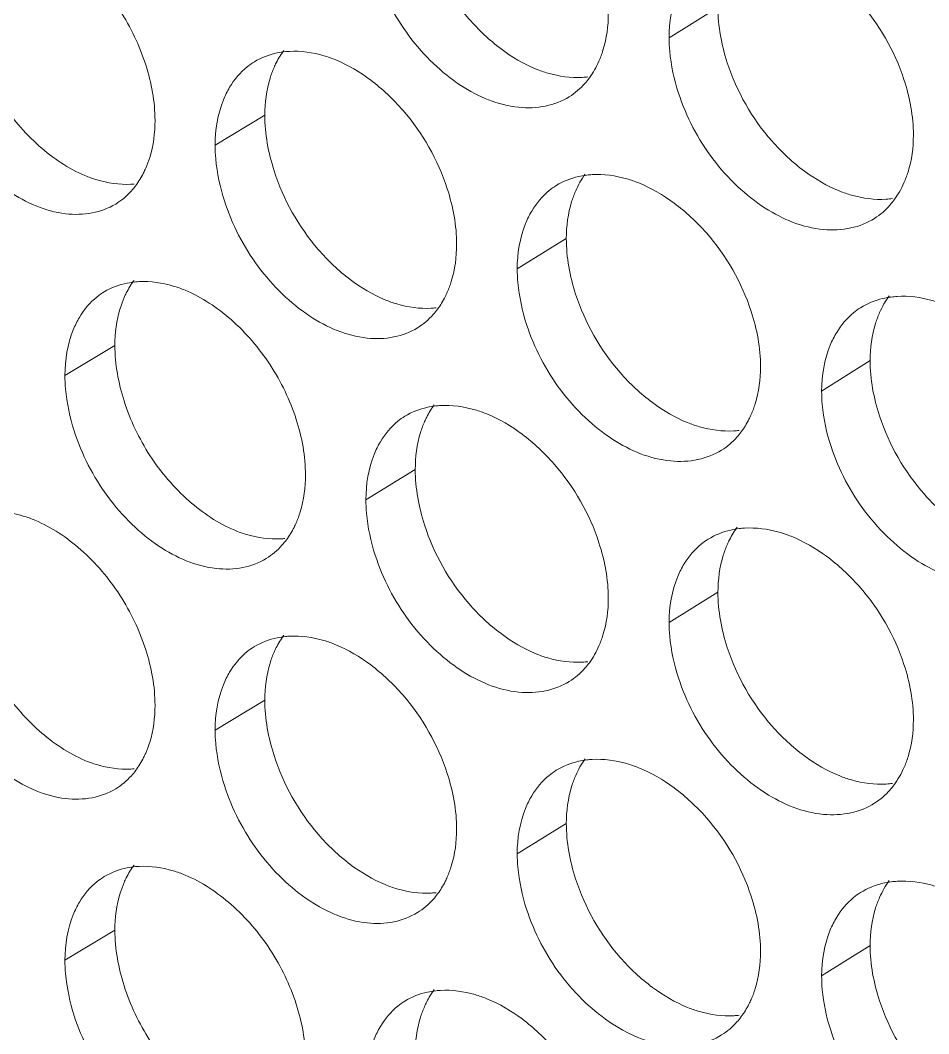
# Model space of a CAD drawing. Header units: millimetres. Extents: x 1177 to 4147, y 93 to 2194.
# Drawn here: x 2619.11 to 2631.35, y 913.73 to 927.38 of the extents above; entities that cross this region are included whole.
import ezdxf

# ---------------------------------------------------------------- set-up
doc = ezdxf.new("R2010")
doc.units = ezdxf.units.MM
doc.header["$LTSCALE"] = 0.1
doc.layers.get('0').update_dxf_attribs({"lineweight": 13})
doc.layers.add('标注', color=251, linetype='Continuous', lineweight=9)

# ---------------------------------------------------------------- blocks, each defined once
blk = doc.blocks.new('02')
at = {"layer": '标注'}
for p, q in [((4524.143, 916.345), (4523.204, 915.76)), ((4515.425, 914.27), (4514.47, 913.691)), ((4521.226, 911.896), (4520.281, 911.314)), ((4512.541, 909.841), (4511.58, 909.265)), ((4512.541, 909.841), (4511.58, 909.265)), ((4527.071, 909.55), (4526.138, 908.963)), ((4518.32, 907.454), (4517.37, 906.874)), ((4518.32, 907.454), (4517.37, 906.874)), ((4524.143, 905.095), (4523.204, 904.51)), ((4524.143, 905.095), (4523.204, 904.51)), ((4515.425, 903.02), (4514.47, 902.441)), ((4521.226, 900.646), (4520.281, 900.064)), ((4512.541, 898.591), (4511.58, 898.015)), ((4527.071, 898.3), (4526.138, 897.713))]:
    blk.add_line(p, q, dxfattribs=at)
for centre, radius, start, end in [((4515.989, 913.839), 1.662, 93.0207, 95.749), ((4521.439, 916.662), 1.666, 273.2354, 276.9082), ((4521.82, 911.451), 1.68, 93.2591, 96.8777), ((4512.763, 914.58), 1.64, 272.8765, 275.2009), ((4527.279, 914.34), 1.689, 273.4759, 277.4824), ((4513.09, 909.418), 1.654, 92.9003, 95.1818), ((4513.09, 909.418), 1.654, 92.9003, 95.1818), ((4527.696, 909.084), 1.703, 93.4995, 97.4403), ((4518.536, 912.211), 1.657, 273.1165, 276.3409), ((4518.899, 907.016), 1.671, 93.1402, 96.3143), ((4518.899, 907.016), 1.671, 93.1402, 96.3143), ((4524.353, 909.876), 1.681, 273.3584, 276.8634), ((4524.753, 904.635), 1.695, 93.382, 96.8256), ((4524.753, 904.635), 1.695, 93.382, 96.8256), ((4515.644, 907.767), 1.649, 272.9969, 275.7719), ((4515.644, 907.767), 1.649, 272.9969, 275.7719), ((4515.989, 902.589), 1.662, 93.0207, 95.749), ((4521.439, 905.412), 1.666, 273.2354, 276.9082), ((4521.439, 905.412), 1.666, 273.2354, 276.9082), ((4521.82, 900.201), 1.68, 93.2591, 96.8777), ((4512.763, 903.33), 1.64, 272.8765, 275.2009), ((4527.279, 903.09), 1.689, 273.4759, 277.4824), ((4527.279, 903.09), 1.689, 273.4759, 277.4824), ((4513.09, 898.168), 1.654, 92.9003, 95.1818), ((4527.696, 897.834), 1.703, 93.4995, 97.4403), ((4518.536, 900.961), 1.657, 273.1165, 276.3409), ((4518.899, 895.766), 1.671, 93.1402, 96.3143), ((4524.353, 898.626), 1.681, 273.3584, 276.8634)]:
    blk.add_arc(centre, radius, start, end, dxfattribs=at)
for points, knots in [([(4518.32, 918.704), (4518.32, 918.344), (4518.495, 917.405), (4519.114, 916.31), (4519.933, 915.538), (4520.403, 915.257), (4520.644, 915.159)], [0, 0, 0, 0, 0.243591, 0.634592, 0.824826, 1, 1, 1, 1]), ([(4513.313, 914.17), (4513.313, 914.531), (4513.172, 915.28), (4512.681, 916.313), (4511.946, 917.174), (4511.327, 917.594), (4511.004, 917.729)], [0, 0, 0, 0, 0.243576, 0.505139, 0.763987, 1, 1, 1, 1]), ([(4527.903, 913.888), (4527.903, 914.249), (4527.725, 915.188), (4527.096, 916.278), (4526.268, 917.045), (4525.793, 917.323), (4525.55, 917.42)], [0, 0, 0, 0, 0.242965, 0.633489, 0.824097, 1, 1, 1, 1]), ([(4517.549, 917.057), (4517.695, 916.606), (4518.028, 915.96), (4518.651, 915.257), (4519.316, 914.716), (4520.081, 914.391), (4520.822, 914.417), (4521.144, 914.54), (4521.283, 914.626)], [0, 0, 0, 0, 0.284613, 0.426043, 0.561135, 0.798206, 0.902216, 1, 1, 1, 1]), ([(4523.494, 916.891), (4523.447, 916.813), (4523.27, 916.462), (4523.204, 916.06), (4523.204, 915.76)], [0, 0, 0, 0, 0.233396, 1, 1, 1, 1]), ([(4509.669, 916.67), (4509.669, 916.309), (4509.808, 915.56), (4510.296, 914.526), (4511.027, 913.664), (4511.644, 913.243), (4511.966, 913.108)], [0, 0, 0, 0, 0.243882, 0.505596, 0.764283, 1, 1, 1, 1]), ([(4524.143, 916.345), (4524.143, 915.984), (4524.32, 915.046), (4524.944, 913.954), (4525.769, 913.186), (4526.243, 912.907), (4526.485, 912.81)], [0, 0, 0, 0, 0.243267, 0.6339, 0.824316, 1, 1, 1, 1]), ([(4521.853, 915.31), (4521.883, 915.378), (4521.992, 915.673), (4522.034, 915.991), (4522.034, 916.23)], [0, 0, 0, 0, 0.236346, 1, 1, 1, 1]), ([(4523.204, 915.76), (4523.204, 915.673), (4523.221, 915.312), (4523.3, 914.955), (4523.385, 914.694)], [0, 0, 0, 0, 0.239387, 1, 1, 1, 1]), ([(4515.823, 915.493), (4515.769, 915.487), (4515.56, 915.456), (4515.358, 915.379), (4515.224, 915.298)], [0, 0, 0, 0, 0.257249, 1, 1, 1, 1]), ([(4515.791, 915.518), (4515.735, 915.443), (4515.67, 915.334), (4515.616, 915.22), (4515.604, 915.19)], [0, 0, 0, 0, 0.743867, 1, 1, 1, 1]), ([(4516.789, 915.335), (4516.715, 915.365), (4516.43, 915.466), (4516.123, 915.51), (4515.901, 915.499)], [0, 0, 0, 0, 0.265755, 1, 1, 1, 1]), ([(4515.224, 915.298), (4515.176, 915.269), (4514.988, 915.137), (4514.837, 914.956), (4514.748, 914.807)], [0, 0, 0, 0, 0.24537, 1, 1, 1, 1]), ([(4515.604, 915.19), (4515.574, 915.122), (4515.466, 914.827), (4515.425, 914.509), (4515.425, 914.27)], [0, 0, 0, 0, 0.235961, 1, 1, 1, 1]), ([(4519.116, 911.787), (4519.116, 912.148), (4518.939, 913.087), (4518.318, 914.181), (4517.499, 914.954), (4517.029, 915.237), (4516.789, 915.335)], [0, 0, 0, 0, 0.243452, 0.63453, 0.824864, 1, 1, 1, 1]), ([(4520.644, 915.159), (4520.718, 915.129), (4521.004, 915.029), (4521.311, 914.986), (4521.533, 914.999)], [0, 0, 0, 0, 0.265359, 1, 1, 1, 1]), ([(4508.88, 915.028), (4509.023, 914.578), (4509.35, 913.933), (4509.962, 913.227), (4510.615, 912.683), (4511.366, 912.348), (4512.099, 912.362), (4512.418, 912.479), (4512.556, 912.562)], [0, 0, 0, 0, 0.285826, 0.427621, 0.562871, 0.799523, 0.902937, 1, 1, 1, 1]), ([(4521.283, 914.626), (4521.395, 914.695), (4521.532, 914.813), (4521.643, 914.951), (4521.669, 914.988)], [0, 0, 0, 0, 0.744745, 1, 1, 1, 1]), ([(4514.748, 914.807), (4514.702, 914.73), (4514.532, 914.382), (4514.47, 913.987), (4514.47, 913.691)], [0, 0, 0, 0, 0.232969, 1, 1, 1, 1]), ([(4523.385, 914.694), (4523.532, 914.241), (4523.869, 913.595), (4524.5, 912.895), (4525.173, 912.357), (4525.946, 912.037), (4526.693, 912.071), (4527.017, 912.198), (4527.156, 912.286)], [0, 0, 0, 0, 0.283814, 0.425007, 0.559995, 0.797345, 0.901745, 1, 1, 1, 1]), ([(4515.425, 914.27), (4515.425, 913.909), (4515.6, 912.97), (4516.216, 911.874), (4517.032, 911.1), (4517.5, 910.817), (4517.74, 910.719)], [0, 0, 0, 0, 0.243755, 0.63494, 0.825083, 1, 1, 1, 1]), ([(4513.134, 913.251), (4513.164, 913.318), (4513.272, 913.613), (4513.313, 913.931), (4513.313, 914.17)], [0, 0, 0, 0, 0.235903, 1, 1, 1, 1]), ([(4527.721, 912.967), (4527.752, 913.035), (4527.861, 913.33), (4527.903, 913.648), (4527.903, 913.888)], [0, 0, 0, 0, 0.236641, 1, 1, 1, 1]), ([(4514.47, 913.691), (4514.47, 913.605), (4514.487, 913.243), (4514.564, 912.886), (4514.648, 912.624)], [0, 0, 0, 0, 0.239271, 1, 1, 1, 1]), ([(4512.944, 912.918), (4513, 912.995), (4513.067, 913.105), (4513.121, 913.22), (4513.134, 913.251)], [0, 0, 0, 0, 0.743715, 1, 1, 1, 1]), ([(4511.966, 913.108), (4512.039, 913.078), (4512.321, 912.976), (4512.625, 912.931), (4512.845, 912.942)], [0, 0, 0, 0, 0.265834, 1, 1, 1, 1]), ([(4521.619, 913.118), (4521.566, 913.112), (4521.361, 913.077), (4521.163, 912.999), (4521.032, 912.918)], [0, 0, 0, 0, 0.256832, 1, 1, 1, 1]), ([(4522.619, 912.968), (4522.544, 912.998), (4522.257, 913.098), (4521.947, 913.14), (4521.724, 913.128)], [0, 0, 0, 0, 0.26544, 1, 1, 1, 1]), ([(4512.556, 912.562), (4512.668, 912.63), (4512.806, 912.745), (4512.917, 912.882), (4512.944, 912.918)], [0, 0, 0, 0, 0.744496, 1, 1, 1, 1]), ([(4521.032, 912.918), (4520.984, 912.889), (4520.798, 912.756), (4520.648, 912.575), (4520.56, 912.427)], [0, 0, 0, 0, 0.245581, 1, 1, 1, 1]), ([(4524.963, 909.431), (4524.963, 909.791), (4524.785, 910.73), (4524.159, 911.822), (4523.334, 912.591), (4522.86, 912.871), (4522.619, 912.968)], [0, 0, 0, 0, 0.243126, 0.633835, 0.824352, 1, 1, 1, 1]), ([(4514.648, 912.624), (4514.793, 912.173), (4515.124, 911.527), (4515.744, 910.824), (4516.404, 910.282), (4517.165, 909.953), (4517.903, 909.975), (4518.224, 910.096), (4518.362, 910.181)], [0, 0, 0, 0, 0.285015, 0.426566, 0.56171, 0.798641, 0.902454, 1, 1, 1, 1]), ([(4521.406, 912.818), (4521.376, 912.75), (4521.267, 912.454), (4521.226, 912.136), (4521.226, 911.896)], [0, 0, 0, 0, 0.236256, 1, 1, 1, 1]), ([(4526.485, 912.81), (4526.56, 912.781), (4526.848, 912.682), (4527.158, 912.641), (4527.381, 912.654)], [0, 0, 0, 0, 0.265051, 1, 1, 1, 1]), ([(4527.156, 912.286), (4527.265, 912.355), (4527.399, 912.47), (4527.507, 912.605), (4527.534, 912.641)], [0, 0, 0, 0, 0.745148, 1, 1, 1, 1]), ([(4520.56, 912.427), (4520.514, 912.349), (4520.344, 912.002), (4520.281, 911.609), (4520.281, 911.314)], [0, 0, 0, 0, 0.233434, 1, 1, 1, 1]), ([(4521.226, 911.896), (4521.226, 911.536), (4521.402, 910.597), (4522.024, 909.504), (4522.845, 908.733), (4523.318, 908.453), (4523.559, 908.356)], [0, 0, 0, 0, 0.243429, 0.634245, 0.824571, 1, 1, 1, 1]), ([(4518.936, 910.866), (4518.965, 910.934), (4519.074, 911.229), (4519.116, 911.547), (4519.116, 911.787)], [0, 0, 0, 0, 0.236199, 1, 1, 1, 1]), ([(4520.281, 911.314), (4520.281, 911.227), (4520.299, 910.866), (4520.377, 910.509), (4520.461, 910.247)], [0, 0, 0, 0, 0.239348, 1, 1, 1, 1]), ([(4512.941, 911.065), (4512.887, 911.06), (4512.676, 911.03), (4512.472, 910.954), (4512.336, 910.873)], [0, 0, 0, 0, 0.257466, 1, 1, 1, 1]), ([(4512.941, 911.065), (4512.887, 911.06), (4512.676, 911.03), (4512.472, 910.954), (4512.336, 910.873)], [0, 0, 0, 0, 0.257466, 1, 1, 1, 1]), ([(4512.909, 911.093), (4512.852, 911.017), (4512.786, 910.907), (4512.732, 910.792), (4512.719, 910.762)], [0, 0, 0, 0, 0.743694, 1, 1, 1, 1]), ([(4512.909, 911.093), (4512.852, 911.017), (4512.786, 910.907), (4512.732, 910.792), (4512.719, 910.762)], [0, 0, 0, 0, 0.743694, 1, 1, 1, 1]), ([(4513.891, 910.904), (4513.817, 910.934), (4513.533, 911.036), (4513.228, 911.081), (4513.007, 911.069)], [0, 0, 0, 0, 0.265915, 1, 1, 1, 1]), ([(4513.891, 910.904), (4513.817, 910.934), (4513.533, 911.036), (4513.228, 911.081), (4513.007, 911.069)], [0, 0, 0, 0, 0.265915, 1, 1, 1, 1]), ([(4512.336, 910.873), (4512.288, 910.844), (4512.099, 910.713), (4511.948, 910.531), (4511.859, 910.382)], [0, 0, 0, 0, 0.245262, 1, 1, 1, 1]), ([(4512.336, 910.873), (4512.288, 910.844), (4512.099, 910.713), (4511.948, 910.531), (4511.859, 910.382)], [0, 0, 0, 0, 0.245262, 1, 1, 1, 1]), ([(4516.208, 907.35), (4516.208, 907.711), (4516.067, 908.46), (4515.574, 909.491), (4514.836, 910.351), (4514.214, 910.77), (4513.891, 910.904)], [0, 0, 0, 0, 0.243409, 0.504813, 0.763684, 1, 1, 1, 1]), ([(4516.208, 907.35), (4516.208, 907.711), (4516.067, 908.46), (4515.574, 909.491), (4514.836, 910.351), (4514.214, 910.77), (4513.891, 910.904)], [0, 0, 0, 0, 0.243409, 0.504813, 0.763684, 1, 1, 1, 1]), ([(4512.719, 910.762), (4512.69, 910.694), (4512.582, 910.399), (4512.541, 910.081), (4512.541, 909.841)], [0, 0, 0, 0, 0.235813, 1, 1, 1, 1]), ([(4512.719, 910.762), (4512.69, 910.694), (4512.582, 910.399), (4512.541, 910.081), (4512.541, 909.841)], [0, 0, 0, 0, 0.235813, 1, 1, 1, 1]), ([(4517.74, 910.719), (4517.814, 910.688), (4518.098, 910.588), (4518.405, 910.544), (4518.626, 910.557)], [0, 0, 0, 0, 0.265516, 1, 1, 1, 1]), ([(4518.75, 910.541), (4518.805, 910.616), (4518.87, 910.724), (4518.923, 910.837), (4518.936, 910.866)], [0, 0, 0, 0, 0.744058, 1, 1, 1, 1]), ([(4527.475, 910.773), (4527.422, 910.766), (4527.215, 910.729), (4527.016, 910.648), (4526.884, 910.565)], [0, 0, 0, 0, 0.256726, 1, 1, 1, 1]), ([(4528.493, 910.629), (4528.417, 910.659), (4528.127, 910.757), (4527.816, 910.798), (4527.592, 910.784)], [0, 0, 0, 0, 0.265131, 1, 1, 1, 1]), ([(4518.362, 910.181), (4518.475, 910.25), (4518.612, 910.367), (4518.723, 910.505), (4518.75, 910.541)], [0, 0, 0, 0, 0.744664, 1, 1, 1, 1]), ([(4526.884, 910.565), (4526.838, 910.536), (4526.659, 910.407), (4526.513, 910.233), (4526.427, 910.091)], [0, 0, 0, 0, 0.246012, 1, 1, 1, 1]), ([(4511.859, 910.382), (4511.813, 910.305), (4511.643, 909.957), (4511.58, 909.562), (4511.58, 909.265)], [0, 0, 0, 0, 0.232735, 1, 1, 1, 1]), ([(4511.859, 910.382), (4511.813, 910.305), (4511.643, 909.957), (4511.58, 909.562), (4511.58, 909.265)], [0, 0, 0, 0, 0.232735, 1, 1, 1, 1]), ([(4527.253, 910.473), (4527.223, 910.404), (4527.113, 910.109), (4527.071, 909.79), (4527.071, 909.55)], [0, 0, 0, 0, 0.236551, 1, 1, 1, 1]), ([(4520.461, 910.247), (4520.608, 909.795), (4520.943, 909.149), (4521.57, 908.447), (4522.239, 907.908), (4523.008, 907.586), (4523.752, 907.616), (4524.075, 907.741), (4524.214, 907.827)], [0, 0, 0, 0, 0.284212, 0.425524, 0.560563, 0.797774, 0.901979, 1, 1, 1, 1]), ([(4526.427, 910.091), (4526.379, 910.013), (4526.203, 909.663), (4526.138, 909.263), (4526.138, 908.963)], [0, 0, 0, 0, 0.233654, 1, 1, 1, 1]), ([(4512.541, 909.841), (4512.541, 909.48), (4512.681, 908.732), (4513.171, 907.699), (4513.905, 906.838), (4514.524, 906.419), (4514.847, 906.285)], [0, 0, 0, 0, 0.243714, 0.505271, 0.763981, 1, 1, 1, 1]), ([(4512.541, 909.841), (4512.541, 909.48), (4512.681, 908.732), (4513.171, 907.699), (4513.905, 906.838), (4514.524, 906.419), (4514.847, 906.285)], [0, 0, 0, 0, 0.243714, 0.505271, 0.763981, 1, 1, 1, 1]), ([(4527.071, 909.55), (4527.071, 909.19), (4527.249, 908.252), (4527.876, 907.16), (4528.704, 906.395), (4529.179, 906.117), (4529.422, 906.021)], [0, 0, 0, 0, 0.243106, 0.633556, 0.824063, 1, 1, 1, 1]), ([(4524.782, 908.51), (4524.812, 908.578), (4524.921, 908.873), (4524.963, 909.191), (4524.963, 909.431)], [0, 0, 0, 0, 0.236494, 1, 1, 1, 1]), ([(4511.58, 909.265), (4511.58, 909.179), (4511.597, 908.817), (4511.675, 908.46), (4511.758, 908.198)], [0, 0, 0, 0, 0.239233, 1, 1, 1, 1]), ([(4511.58, 909.265), (4511.58, 909.179), (4511.597, 908.817), (4511.675, 908.46), (4511.758, 908.198)], [0, 0, 0, 0, 0.239233, 1, 1, 1, 1]), ([(4526.138, 908.963), (4526.138, 908.877), (4526.155, 908.516), (4526.234, 908.159), (4526.319, 907.897)], [0, 0, 0, 0, 0.239426, 1, 1, 1, 1]), ([(4518.715, 908.677), (4518.662, 908.671), (4518.455, 908.638), (4518.255, 908.561), (4518.122, 908.48)], [0, 0, 0, 0, 0.257038, 1, 1, 1, 1]), ([(4518.715, 908.677), (4518.662, 908.671), (4518.455, 908.638), (4518.255, 908.561), (4518.122, 908.48)], [0, 0, 0, 0, 0.257038, 1, 1, 1, 1]), ([(4518.684, 908.7), (4518.63, 908.625), (4518.565, 908.518), (4518.512, 908.405), (4518.499, 908.376)], [0, 0, 0, 0, 0.744038, 1, 1, 1, 1]), ([(4518.684, 908.7), (4518.63, 908.625), (4518.565, 908.518), (4518.512, 908.405), (4518.499, 908.376)], [0, 0, 0, 0, 0.744038, 1, 1, 1, 1]), ([(4519.698, 908.523), (4519.624, 908.553), (4519.338, 908.654), (4519.03, 908.697), (4518.807, 908.685)], [0, 0, 0, 0, 0.265596, 1, 1, 1, 1]), ([(4519.698, 908.523), (4519.624, 908.553), (4519.338, 908.654), (4519.03, 908.697), (4518.807, 908.685)], [0, 0, 0, 0, 0.265596, 1, 1, 1, 1]), ([(4518.122, 908.48), (4518.074, 908.45), (4517.887, 908.318), (4517.737, 908.137), (4517.649, 907.988)], [0, 0, 0, 0, 0.245477, 1, 1, 1, 1]), ([(4518.122, 908.48), (4518.074, 908.45), (4517.887, 908.318), (4517.737, 908.137), (4517.649, 907.988)], [0, 0, 0, 0, 0.245477, 1, 1, 1, 1]), ([(4518.499, 908.376), (4518.469, 908.308), (4518.361, 908.012), (4518.32, 907.694), (4518.32, 907.454)], [0, 0, 0, 0, 0.236109, 1, 1, 1, 1]), ([(4518.499, 908.376), (4518.469, 908.308), (4518.361, 908.012), (4518.32, 907.694), (4518.32, 907.454)], [0, 0, 0, 0, 0.236109, 1, 1, 1, 1]), ([(4522.034, 904.98), (4522.034, 905.341), (4521.856, 906.28), (4521.233, 907.373), (4520.411, 908.144), (4519.939, 908.425), (4519.698, 908.523)], [0, 0, 0, 0, 0.243289, 0.634182, 0.824608, 1, 1, 1, 1]), ([(4522.034, 904.98), (4522.034, 905.341), (4521.856, 906.28), (4521.233, 907.373), (4520.411, 908.144), (4519.939, 908.425), (4519.698, 908.523)], [0, 0, 0, 0, 0.243289, 0.634182, 0.824608, 1, 1, 1, 1]), ([(4523.559, 908.356), (4523.633, 908.326), (4523.92, 908.227), (4524.229, 908.185), (4524.452, 908.198)], [0, 0, 0, 0, 0.265204, 1, 1, 1, 1]), ([(4524.591, 908.179), (4524.647, 908.255), (4524.714, 908.364), (4524.769, 908.48), (4524.782, 908.51)], [0, 0, 0, 0, 0.744156, 1, 1, 1, 1]), ([(4511.758, 908.198), (4511.902, 907.747), (4512.231, 907.102), (4512.847, 906.397), (4513.504, 905.854), (4514.26, 905.522), (4514.996, 905.54), (4515.316, 905.659), (4515.454, 905.743)], [0, 0, 0, 0, 0.28542, 0.427092, 0.562289, 0.79908, 0.902694, 1, 1, 1, 1]), ([(4511.758, 908.198), (4511.902, 907.747), (4512.231, 907.102), (4512.847, 906.397), (4513.504, 905.854), (4514.26, 905.522), (4514.996, 905.54), (4515.316, 905.659), (4515.454, 905.743)], [0, 0, 0, 0, 0.28542, 0.427092, 0.562289, 0.79908, 0.902694, 1, 1, 1, 1]), ([(4524.214, 907.827), (4524.323, 907.895), (4524.456, 908.01), (4524.565, 908.144), (4524.591, 908.179)], [0, 0, 0, 0, 0.745099, 1, 1, 1, 1]), ([(4517.649, 907.988), (4517.603, 907.911), (4517.433, 907.564), (4517.37, 907.17), (4517.37, 906.874)], [0, 0, 0, 0, 0.233202, 1, 1, 1, 1]), ([(4517.649, 907.988), (4517.603, 907.911), (4517.433, 907.564), (4517.37, 907.17), (4517.37, 906.874)], [0, 0, 0, 0, 0.233202, 1, 1, 1, 1]), ([(4526.319, 907.897), (4526.467, 907.445), (4526.807, 906.798), (4527.441, 906.099), (4528.118, 905.562), (4528.895, 905.246), (4529.645, 905.284), (4529.97, 905.413), (4530.11, 905.502)], [0, 0, 0, 0, 0.283418, 0.424493, 0.559431, 0.79692, 0.901513, 1, 1, 1, 1]), ([(4518.32, 907.454), (4518.32, 907.094), (4518.495, 906.155), (4519.114, 905.06), (4519.933, 904.288), (4520.403, 904.007), (4520.644, 903.909)], [0, 0, 0, 0, 0.243591, 0.634592, 0.824826, 1, 1, 1, 1]), ([(4518.32, 907.454), (4518.32, 907.094), (4518.495, 906.155), (4519.114, 905.06), (4519.933, 904.288), (4520.403, 904.007), (4520.644, 903.909)], [0, 0, 0, 0, 0.243591, 0.634592, 0.824826, 1, 1, 1, 1]), ([(4516.029, 906.43), (4516.059, 906.498), (4516.167, 906.793), (4516.208, 907.11), (4516.208, 907.35)], [0, 0, 0, 0, 0.236051, 1, 1, 1, 1]), ([(4516.029, 906.43), (4516.059, 906.498), (4516.167, 906.793), (4516.208, 907.11), (4516.208, 907.35)], [0, 0, 0, 0, 0.236051, 1, 1, 1, 1]), ([(4517.37, 906.874), (4517.37, 906.787), (4517.387, 906.426), (4517.465, 906.069), (4517.549, 905.807)], [0, 0, 0, 0, 0.23931, 1, 1, 1, 1]), ([(4517.37, 906.874), (4517.37, 906.787), (4517.387, 906.426), (4517.465, 906.069), (4517.549, 905.807)], [0, 0, 0, 0, 0.23931, 1, 1, 1, 1]), ([(4511.004, 906.479), (4510.93, 906.51), (4510.648, 906.612), (4510.343, 906.658), (4510.123, 906.647)], [0, 0, 0, 0, 0.266077, 1, 1, 1, 1]), ([(4513.313, 902.92), (4513.313, 903.281), (4513.172, 904.03), (4512.681, 905.063), (4511.946, 905.924), (4511.327, 906.344), (4511.004, 906.479)], [0, 0, 0, 0, 0.243576, 0.505139, 0.763987, 1, 1, 1, 1]), ([(4515.841, 906.101), (4515.897, 906.177), (4515.963, 906.286), (4516.016, 906.4), (4516.029, 906.43)], [0, 0, 0, 0, 0.743887, 1, 1, 1, 1]), ([(4515.841, 906.101), (4515.897, 906.177), (4515.963, 906.286), (4516.016, 906.4), (4516.029, 906.43)], [0, 0, 0, 0, 0.743887, 1, 1, 1, 1]), ([(4514.847, 906.285), (4514.921, 906.255), (4515.204, 906.153), (4515.51, 906.109), (4515.73, 906.121)], [0, 0, 0, 0, 0.265674, 1, 1, 1, 1]), ([(4514.847, 906.285), (4514.921, 906.255), (4515.204, 906.153), (4515.51, 906.109), (4515.73, 906.121)], [0, 0, 0, 0, 0.265674, 1, 1, 1, 1]), ([(4524.551, 906.318), (4524.497, 906.312), (4524.288, 906.276), (4524.086, 906.197), (4523.953, 906.113)], [0, 0, 0, 0, 0.256955, 1, 1, 1, 1]), ([(4524.551, 906.318), (4524.497, 906.312), (4524.288, 906.276), (4524.086, 906.197), (4523.953, 906.113)], [0, 0, 0, 0, 0.256955, 1, 1, 1, 1]), ([(4524.514, 906.347), (4524.458, 906.271), (4524.391, 906.162), (4524.337, 906.046), (4524.324, 906.017)], [0, 0, 0, 0, 0.744132, 1, 1, 1, 1]), ([(4524.514, 906.347), (4524.458, 906.271), (4524.391, 906.162), (4524.337, 906.046), (4524.324, 906.017)], [0, 0, 0, 0, 0.744132, 1, 1, 1, 1]), ([(4525.55, 906.17), (4525.475, 906.2), (4525.187, 906.299), (4524.876, 906.341), (4524.653, 906.327)], [0, 0, 0, 0, 0.265285, 1, 1, 1, 1]), ([(4525.55, 906.17), (4525.475, 906.2), (4525.187, 906.299), (4524.876, 906.341), (4524.653, 906.327)], [0, 0, 0, 0, 0.265285, 1, 1, 1, 1]), ([(4515.454, 905.743), (4515.566, 905.811), (4515.703, 905.928), (4515.814, 906.065), (4515.841, 906.101)], [0, 0, 0, 0, 0.744581, 1, 1, 1, 1]), ([(4515.454, 905.743), (4515.566, 905.811), (4515.703, 905.928), (4515.814, 906.065), (4515.841, 906.101)], [0, 0, 0, 0, 0.744581, 1, 1, 1, 1]), ([(4523.953, 906.113), (4523.907, 906.084), (4523.727, 905.956), (4523.581, 905.783), (4523.494, 905.641)], [0, 0, 0, 0, 0.245938, 1, 1, 1, 1]), ([(4523.953, 906.113), (4523.907, 906.084), (4523.727, 905.956), (4523.581, 905.783), (4523.494, 905.641)], [0, 0, 0, 0, 0.245938, 1, 1, 1, 1]), ([(4524.324, 906.017), (4524.294, 905.949), (4524.185, 905.653), (4524.143, 905.335), (4524.143, 905.095)], [0, 0, 0, 0, 0.236404, 1, 1, 1, 1]), ([(4524.324, 906.017), (4524.294, 905.949), (4524.185, 905.653), (4524.143, 905.335), (4524.143, 905.095)], [0, 0, 0, 0, 0.236404, 1, 1, 1, 1]), ([(4527.903, 902.638), (4527.903, 902.999), (4527.725, 903.938), (4527.096, 905.028), (4526.268, 905.795), (4525.793, 906.073), (4525.55, 906.17)], [0, 0, 0, 0, 0.242965, 0.633489, 0.824097, 1, 1, 1, 1]), ([(4527.903, 902.638), (4527.903, 902.999), (4527.725, 903.938), (4527.096, 905.028), (4526.268, 905.795), (4525.793, 906.073), (4525.55, 906.17)], [0, 0, 0, 0, 0.242965, 0.633489, 0.824097, 1, 1, 1, 1]), ([(4517.549, 905.807), (4517.695, 905.356), (4518.028, 904.71), (4518.651, 904.007), (4519.316, 903.466), (4520.081, 903.141), (4520.822, 903.167), (4521.144, 903.29), (4521.283, 903.376)], [0, 0, 0, 0, 0.284613, 0.426043, 0.561135, 0.798206, 0.902216, 1, 1, 1, 1]), ([(4517.549, 905.807), (4517.695, 905.356), (4518.028, 904.71), (4518.651, 904.007), (4519.316, 903.466), (4520.081, 903.141), (4520.822, 903.167), (4521.144, 903.29), (4521.283, 903.376)], [0, 0, 0, 0, 0.284613, 0.426043, 0.561135, 0.798206, 0.902216, 1, 1, 1, 1]), ([(4523.494, 905.641), (4523.447, 905.563), (4523.27, 905.212), (4523.204, 904.81), (4523.204, 904.51)], [0, 0, 0, 0, 0.233396, 1, 1, 1, 1]), ([(4523.494, 905.641), (4523.447, 905.563), (4523.27, 905.212), (4523.204, 904.81), (4523.204, 904.51)], [0, 0, 0, 0, 0.233396, 1, 1, 1, 1]), ([(4509.669, 905.42), (4509.669, 905.059), (4509.808, 904.31), (4510.296, 903.276), (4511.027, 902.414), (4511.644, 901.993), (4511.966, 901.858)], [0, 0, 0, 0, 0.243882, 0.505596, 0.764283, 1, 1, 1, 1]), ([(4524.143, 905.095), (4524.143, 904.734), (4524.32, 903.796), (4524.944, 902.704), (4525.769, 901.936), (4526.243, 901.657), (4526.485, 901.56)], [0, 0, 0, 0, 0.243267, 0.6339, 0.824316, 1, 1, 1, 1]), ([(4524.143, 905.095), (4524.143, 904.734), (4524.32, 903.796), (4524.944, 902.704), (4525.769, 901.936), (4526.243, 901.657), (4526.485, 901.56)], [0, 0, 0, 0, 0.243267, 0.6339, 0.824316, 1, 1, 1, 1]), ([(4521.853, 904.06), (4521.883, 904.128), (4521.992, 904.423), (4522.034, 904.741), (4522.034, 904.98)], [0, 0, 0, 0, 0.236346, 1, 1, 1, 1]), ([(4521.853, 904.06), (4521.883, 904.128), (4521.992, 904.423), (4522.034, 904.741), (4522.034, 904.98)], [0, 0, 0, 0, 0.236346, 1, 1, 1, 1]), ([(4523.204, 904.51), (4523.204, 904.423), (4523.221, 904.062), (4523.3, 903.705), (4523.385, 903.444)], [0, 0, 0, 0, 0.239387, 1, 1, 1, 1]), ([(4523.204, 904.51), (4523.204, 904.423), (4523.221, 904.062), (4523.3, 903.705), (4523.385, 903.444)], [0, 0, 0, 0, 0.239387, 1, 1, 1, 1]), ([(4515.823, 904.243), (4515.769, 904.237), (4515.56, 904.206), (4515.358, 904.129), (4515.224, 904.048)], [0, 0, 0, 0, 0.257249, 1, 1, 1, 1]), ([(4515.791, 904.268), (4515.735, 904.193), (4515.67, 904.084), (4515.616, 903.97), (4515.604, 903.94)], [0, 0, 0, 0, 0.743867, 1, 1, 1, 1]), ([(4516.789, 904.085), (4516.715, 904.115), (4516.43, 904.216), (4516.123, 904.26), (4515.901, 904.249)], [0, 0, 0, 0, 0.265755, 1, 1, 1, 1]), ([(4515.224, 904.048), (4515.176, 904.019), (4514.988, 903.887), (4514.837, 903.706), (4514.748, 903.557)], [0, 0, 0, 0, 0.24537, 1, 1, 1, 1]), ([(4519.116, 900.537), (4519.116, 900.898), (4518.939, 901.837), (4518.318, 902.931), (4517.499, 903.704), (4517.029, 903.987), (4516.789, 904.085)], [0, 0, 0, 0, 0.243452, 0.63453, 0.824864, 1, 1, 1, 1]), ([(4515.604, 903.94), (4515.574, 903.872), (4515.466, 903.577), (4515.425, 903.259), (4515.425, 903.02)], [0, 0, 0, 0, 0.235961, 1, 1, 1, 1]), ([(4520.644, 903.909), (4520.718, 903.879), (4521.004, 903.779), (4521.311, 903.736), (4521.533, 903.749)], [0, 0, 0, 0, 0.265359, 1, 1, 1, 1]), ([(4520.644, 903.909), (4520.718, 903.879), (4521.004, 903.779), (4521.311, 903.736), (4521.533, 903.749)], [0, 0, 0, 0, 0.265359, 1, 1, 1, 1]), ([(4508.88, 903.778), (4509.023, 903.328), (4509.35, 902.683), (4509.962, 901.977), (4510.615, 901.433), (4511.366, 901.098), (4512.099, 901.112), (4512.418, 901.229), (4512.556, 901.312)], [0, 0, 0, 0, 0.285826, 0.427621, 0.562871, 0.799523, 0.902937, 1, 1, 1, 1]), ([(4521.283, 903.376), (4521.395, 903.445), (4521.532, 903.563), (4521.643, 903.701), (4521.669, 903.738)], [0, 0, 0, 0, 0.744745, 1, 1, 1, 1]), ([(4521.283, 903.376), (4521.395, 903.445), (4521.532, 903.563), (4521.643, 903.701), (4521.669, 903.738)], [0, 0, 0, 0, 0.744745, 1, 1, 1, 1]), ([(4514.748, 903.557), (4514.702, 903.48), (4514.532, 903.132), (4514.47, 902.737), (4514.47, 902.441)], [0, 0, 0, 0, 0.232969, 1, 1, 1, 1]), ([(4523.385, 903.444), (4523.532, 902.991), (4523.869, 902.345), (4524.5, 901.645), (4525.173, 901.107), (4525.946, 900.787), (4526.693, 900.821), (4527.017, 900.948), (4527.156, 901.036)], [0, 0, 0, 0, 0.283814, 0.425007, 0.559995, 0.797345, 0.901745, 1, 1, 1, 1]), ([(4523.385, 903.444), (4523.532, 902.991), (4523.869, 902.345), (4524.5, 901.645), (4525.173, 901.107), (4525.946, 900.787), (4526.693, 900.821), (4527.017, 900.948), (4527.156, 901.036)], [0, 0, 0, 0, 0.283814, 0.425007, 0.559995, 0.797345, 0.901745, 1, 1, 1, 1]), ([(4513.134, 902.001), (4513.164, 902.068), (4513.272, 902.363), (4513.313, 902.681), (4513.313, 902.92)], [0, 0, 0, 0, 0.235903, 1, 1, 1, 1]), ([(4515.425, 903.02), (4515.425, 902.659), (4515.6, 901.72), (4516.216, 900.624), (4517.032, 899.85), (4517.5, 899.567), (4517.74, 899.469)], [0, 0, 0, 0, 0.243755, 0.63494, 0.825083, 1, 1, 1, 1]), ([(4527.721, 901.717), (4527.752, 901.785), (4527.861, 902.08), (4527.903, 902.398), (4527.903, 902.638)], [0, 0, 0, 0, 0.236641, 1, 1, 1, 1]), ([(4527.721, 901.717), (4527.752, 901.785), (4527.861, 902.08), (4527.903, 902.398), (4527.903, 902.638)], [0, 0, 0, 0, 0.236641, 1, 1, 1, 1]), ([(4514.47, 902.441), (4514.47, 902.355), (4514.487, 901.993), (4514.564, 901.636), (4514.648, 901.374)], [0, 0, 0, 0, 0.239271, 1, 1, 1, 1]), ([(4512.944, 901.668), (4513, 901.745), (4513.067, 901.855), (4513.121, 901.97), (4513.134, 902.001)], [0, 0, 0, 0, 0.743715, 1, 1, 1, 1]), ([(4511.966, 901.858), (4512.039, 901.828), (4512.321, 901.726), (4512.625, 901.681), (4512.845, 901.692)], [0, 0, 0, 0, 0.265834, 1, 1, 1, 1]), ([(4521.619, 901.868), (4521.566, 901.862), (4521.361, 901.827), (4521.163, 901.749), (4521.032, 901.668)], [0, 0, 0, 0, 0.256832, 1, 1, 1, 1]), ([(4522.619, 901.718), (4522.544, 901.748), (4522.257, 901.848), (4521.947, 901.89), (4521.724, 901.878)], [0, 0, 0, 0, 0.26544, 1, 1, 1, 1]), ([(4524.963, 898.181), (4524.963, 898.541), (4524.785, 899.48), (4524.159, 900.572), (4523.334, 901.341), (4522.86, 901.621), (4522.619, 901.718)], [0, 0, 0, 0, 0.243126, 0.633835, 0.824352, 1, 1, 1, 1]), ([(4512.556, 901.312), (4512.668, 901.38), (4512.806, 901.495), (4512.917, 901.632), (4512.944, 901.668)], [0, 0, 0, 0, 0.744496, 1, 1, 1, 1]), ([(4521.032, 901.668), (4520.984, 901.639), (4520.798, 901.506), (4520.648, 901.325), (4520.56, 901.177)], [0, 0, 0, 0, 0.245581, 1, 1, 1, 1]), ([(4521.406, 901.568), (4521.376, 901.5), (4521.267, 901.204), (4521.226, 900.886), (4521.226, 900.646)], [0, 0, 0, 0, 0.236256, 1, 1, 1, 1]), ([(4526.485, 901.56), (4526.56, 901.531), (4526.848, 901.432), (4527.158, 901.391), (4527.381, 901.404)], [0, 0, 0, 0, 0.265051, 1, 1, 1, 1]), ([(4526.485, 901.56), (4526.56, 901.531), (4526.848, 901.432), (4527.158, 901.391), (4527.381, 901.404)], [0, 0, 0, 0, 0.265051, 1, 1, 1, 1]), ([(4514.648, 901.374), (4514.793, 900.923), (4515.124, 900.277), (4515.744, 899.574), (4516.404, 899.032), (4517.165, 898.703), (4517.903, 898.725), (4518.224, 898.846), (4518.362, 898.931)], [0, 0, 0, 0, 0.285015, 0.426566, 0.56171, 0.798641, 0.902454, 1, 1, 1, 1]), ([(4527.156, 901.036), (4527.265, 901.105), (4527.399, 901.22), (4527.507, 901.355), (4527.534, 901.391)], [0, 0, 0, 0, 0.745148, 1, 1, 1, 1]), ([(4527.156, 901.036), (4527.265, 901.105), (4527.399, 901.22), (4527.507, 901.355), (4527.534, 901.391)], [0, 0, 0, 0, 0.745148, 1, 1, 1, 1]), ([(4520.56, 901.177), (4520.514, 901.099), (4520.344, 900.752), (4520.281, 900.359), (4520.281, 900.064)], [0, 0, 0, 0, 0.233434, 1, 1, 1, 1]), ([(4518.936, 899.616), (4518.965, 899.684), (4519.074, 899.979), (4519.116, 900.297), (4519.116, 900.537)], [0, 0, 0, 0, 0.236199, 1, 1, 1, 1]), ([(4521.226, 900.646), (4521.226, 900.286), (4521.402, 899.347), (4522.024, 898.254), (4522.845, 897.483), (4523.318, 897.203), (4523.559, 897.106)], [0, 0, 0, 0, 0.243429, 0.634245, 0.824571, 1, 1, 1, 1]), ([(4520.281, 900.064), (4520.281, 899.977), (4520.299, 899.616), (4520.377, 899.259), (4520.461, 898.997)], [0, 0, 0, 0, 0.239348, 1, 1, 1, 1]), ([(4512.941, 899.815), (4512.887, 899.81), (4512.676, 899.78), (4512.472, 899.704), (4512.336, 899.623)], [0, 0, 0, 0, 0.257466, 1, 1, 1, 1]), ([(4512.909, 899.843), (4512.852, 899.767), (4512.786, 899.657), (4512.732, 899.542), (4512.719, 899.512)], [0, 0, 0, 0, 0.743694, 1, 1, 1, 1]), ([(4513.891, 899.654), (4513.817, 899.684), (4513.533, 899.786), (4513.228, 899.831), (4513.007, 899.819)], [0, 0, 0, 0, 0.265915, 1, 1, 1, 1]), ([(4512.336, 899.623), (4512.288, 899.594), (4512.099, 899.463), (4511.948, 899.281), (4511.859, 899.132)], [0, 0, 0, 0, 0.245262, 1, 1, 1, 1]), ([(4516.208, 896.1), (4516.208, 896.461), (4516.067, 897.21), (4515.574, 898.241), (4514.836, 899.101), (4514.214, 899.52), (4513.891, 899.654)], [0, 0, 0, 0, 0.243409, 0.504813, 0.763684, 1, 1, 1, 1]), ([(4518.75, 899.291), (4518.805, 899.366), (4518.87, 899.474), (4518.923, 899.587), (4518.936, 899.616)], [0, 0, 0, 0, 0.744058, 1, 1, 1, 1]), ([(4512.719, 899.512), (4512.69, 899.444), (4512.582, 899.149), (4512.541, 898.831), (4512.541, 898.591)], [0, 0, 0, 0, 0.235813, 1, 1, 1, 1]), ([(4517.74, 899.469), (4517.814, 899.438), (4518.098, 899.338), (4518.405, 899.294), (4518.626, 899.307)], [0, 0, 0, 0, 0.265516, 1, 1, 1, 1]), ([(4527.475, 899.523), (4527.422, 899.516), (4527.215, 899.479), (4527.016, 899.398), (4526.884, 899.315)], [0, 0, 0, 0, 0.256726, 1, 1, 1, 1]), ([(4528.493, 899.379), (4528.417, 899.409), (4528.127, 899.507), (4527.816, 899.548), (4527.592, 899.534)], [0, 0, 0, 0, 0.265131, 1, 1, 1, 1]), ([(4518.362, 898.931), (4518.475, 899), (4518.612, 899.117), (4518.723, 899.255), (4518.75, 899.291)], [0, 0, 0, 0, 0.744664, 1, 1, 1, 1]), ([(4526.884, 899.315), (4526.838, 899.286), (4526.659, 899.157), (4526.513, 898.983), (4526.427, 898.841)], [0, 0, 0, 0, 0.246012, 1, 1, 1, 1]), ([(4527.253, 899.223), (4527.223, 899.154), (4527.113, 898.859), (4527.071, 898.54), (4527.071, 898.3)], [0, 0, 0, 0, 0.236551, 1, 1, 1, 1]), ([(4511.859, 899.132), (4511.813, 899.055), (4511.643, 898.707), (4511.58, 898.312), (4511.58, 898.015)], [0, 0, 0, 0, 0.232735, 1, 1, 1, 1]), ([(4520.461, 898.997), (4520.608, 898.545), (4520.943, 897.899), (4521.57, 897.197), (4522.239, 896.658), (4523.008, 896.336), (4523.752, 896.366), (4524.075, 896.491), (4524.214, 896.577)], [0, 0, 0, 0, 0.284212, 0.425524, 0.560563, 0.797774, 0.901979, 1, 1, 1, 1]), ([(4526.427, 898.841), (4526.379, 898.763), (4526.203, 898.413), (4526.138, 898.013), (4526.138, 897.713)], [0, 0, 0, 0, 0.233654, 1, 1, 1, 1]), ([(4512.541, 898.591), (4512.541, 898.23), (4512.681, 897.482), (4513.171, 896.449), (4513.905, 895.588), (4514.524, 895.169), (4514.847, 895.035)], [0, 0, 0, 0, 0.243714, 0.505271, 0.763981, 1, 1, 1, 1]), ([(4527.071, 898.3), (4527.071, 897.94), (4527.249, 897.002), (4527.876, 895.91), (4528.704, 895.145), (4529.179, 894.867), (4529.422, 894.771)], [0, 0, 0, 0, 0.243106, 0.633556, 0.824063, 1, 1, 1, 1]), ([(4511.58, 898.015), (4511.58, 897.929), (4511.597, 897.567), (4511.675, 897.21), (4511.758, 896.948)], [0, 0, 0, 0, 0.239233, 1, 1, 1, 1]), ([(4524.782, 897.26), (4524.812, 897.328), (4524.921, 897.623), (4524.963, 897.941), (4524.963, 898.181)], [0, 0, 0, 0, 0.236494, 1, 1, 1, 1]), ([(4526.138, 897.713), (4526.138, 897.627), (4526.155, 897.266), (4526.234, 896.909), (4526.319, 896.647)], [0, 0, 0, 0, 0.239426, 1, 1, 1, 1]), ([(4518.715, 897.427), (4518.662, 897.421), (4518.455, 897.388), (4518.255, 897.311), (4518.122, 897.23)], [0, 0, 0, 0, 0.257038, 1, 1, 1, 1]), ([(4518.684, 897.45), (4518.63, 897.375), (4518.565, 897.268), (4518.512, 897.155), (4518.499, 897.126)], [0, 0, 0, 0, 0.744038, 1, 1, 1, 1]), ([(4519.698, 897.273), (4519.624, 897.303), (4519.338, 897.404), (4519.03, 897.447), (4518.807, 897.435)], [0, 0, 0, 0, 0.265596, 1, 1, 1, 1]), ([(4518.122, 897.23), (4518.074, 897.2), (4517.887, 897.068), (4517.737, 896.887), (4517.649, 896.738)], [0, 0, 0, 0, 0.245477, 1, 1, 1, 1]), ([(4522.034, 893.73), (4522.034, 894.091), (4521.856, 895.03), (4521.233, 896.123), (4520.411, 896.894), (4519.939, 897.175), (4519.698, 897.273)], [0, 0, 0, 0, 0.243289, 0.634182, 0.824608, 1, 1, 1, 1]), ([(4524.591, 896.929), (4524.647, 897.005), (4524.714, 897.114), (4524.769, 897.23), (4524.782, 897.26)], [0, 0, 0, 0, 0.744156, 1, 1, 1, 1]), ([(4518.499, 897.126), (4518.469, 897.058), (4518.361, 896.762), (4518.32, 896.444), (4518.32, 896.204)], [0, 0, 0, 0, 0.236109, 1, 1, 1, 1]), ([(4523.559, 897.106), (4523.633, 897.076), (4523.92, 896.977), (4524.229, 896.935), (4524.452, 896.948)], [0, 0, 0, 0, 0.265204, 1, 1, 1, 1]), ([(4511.758, 896.948), (4511.902, 896.497), (4512.231, 895.852), (4512.847, 895.147), (4513.504, 894.604), (4514.26, 894.272), (4514.996, 894.29), (4515.316, 894.409), (4515.454, 894.493)], [0, 0, 0, 0, 0.28542, 0.427092, 0.562289, 0.79908, 0.902694, 1, 1, 1, 1]), ([(4524.214, 896.577), (4524.323, 896.645), (4524.456, 896.76), (4524.565, 896.894), (4524.591, 896.929)], [0, 0, 0, 0, 0.745099, 1, 1, 1, 1]), ([(4517.649, 896.738), (4517.603, 896.661), (4517.433, 896.314), (4517.37, 895.92), (4517.37, 895.624)], [0, 0, 0, 0, 0.233202, 1, 1, 1, 1]), ([(4526.319, 896.647), (4526.467, 896.195), (4526.807, 895.548), (4527.441, 894.849), (4528.118, 894.312), (4528.895, 893.996), (4529.645, 894.034), (4529.97, 894.163), (4530.11, 894.252)], [0, 0, 0, 0, 0.283418, 0.424493, 0.559431, 0.79692, 0.901513, 1, 1, 1, 1])]:
    blk.add_open_spline(points, degree=3, knots=knots, dxfattribs=at)
for points in [[(4521.669, 914.988), (4521.742, 915.088), (4521.804, 915.197), (4521.853, 915.31)], [(4521.589, 913.139), (4521.516, 913.039), (4521.455, 912.931), (4521.406, 912.818)], [(4527.534, 912.641), (4527.608, 912.742), (4527.671, 912.852), (4527.721, 912.967)], [(4527.44, 910.798), (4527.365, 910.697), (4527.303, 910.587), (4527.253, 910.473)], [(4521.669, 903.738), (4521.742, 903.838), (4521.804, 903.947), (4521.853, 904.06)], [(4521.669, 903.738), (4521.742, 903.838), (4521.804, 903.947), (4521.853, 904.06)], [(4521.589, 901.889), (4521.516, 901.789), (4521.455, 901.681), (4521.406, 901.568)], [(4527.534, 901.391), (4527.608, 901.492), (4527.671, 901.602), (4527.721, 901.717)], [(4527.534, 901.391), (4527.608, 901.492), (4527.671, 901.602), (4527.721, 901.717)], [(4527.44, 899.548), (4527.365, 899.447), (4527.303, 899.337), (4527.253, 899.223)]]:
    blk.add_open_spline(points, degree=3, dxfattribs=at)

msp = doc.modelspace()

# ---------------------------------------------------------------- block references
at = {"xscale": 0.7, "yscale": 0.7, "zscale": 0.7}
msp.add_blockref('02', (-538.391, 286.112), dxfattribs=at)

doc.saveas('drawing.dxf')
